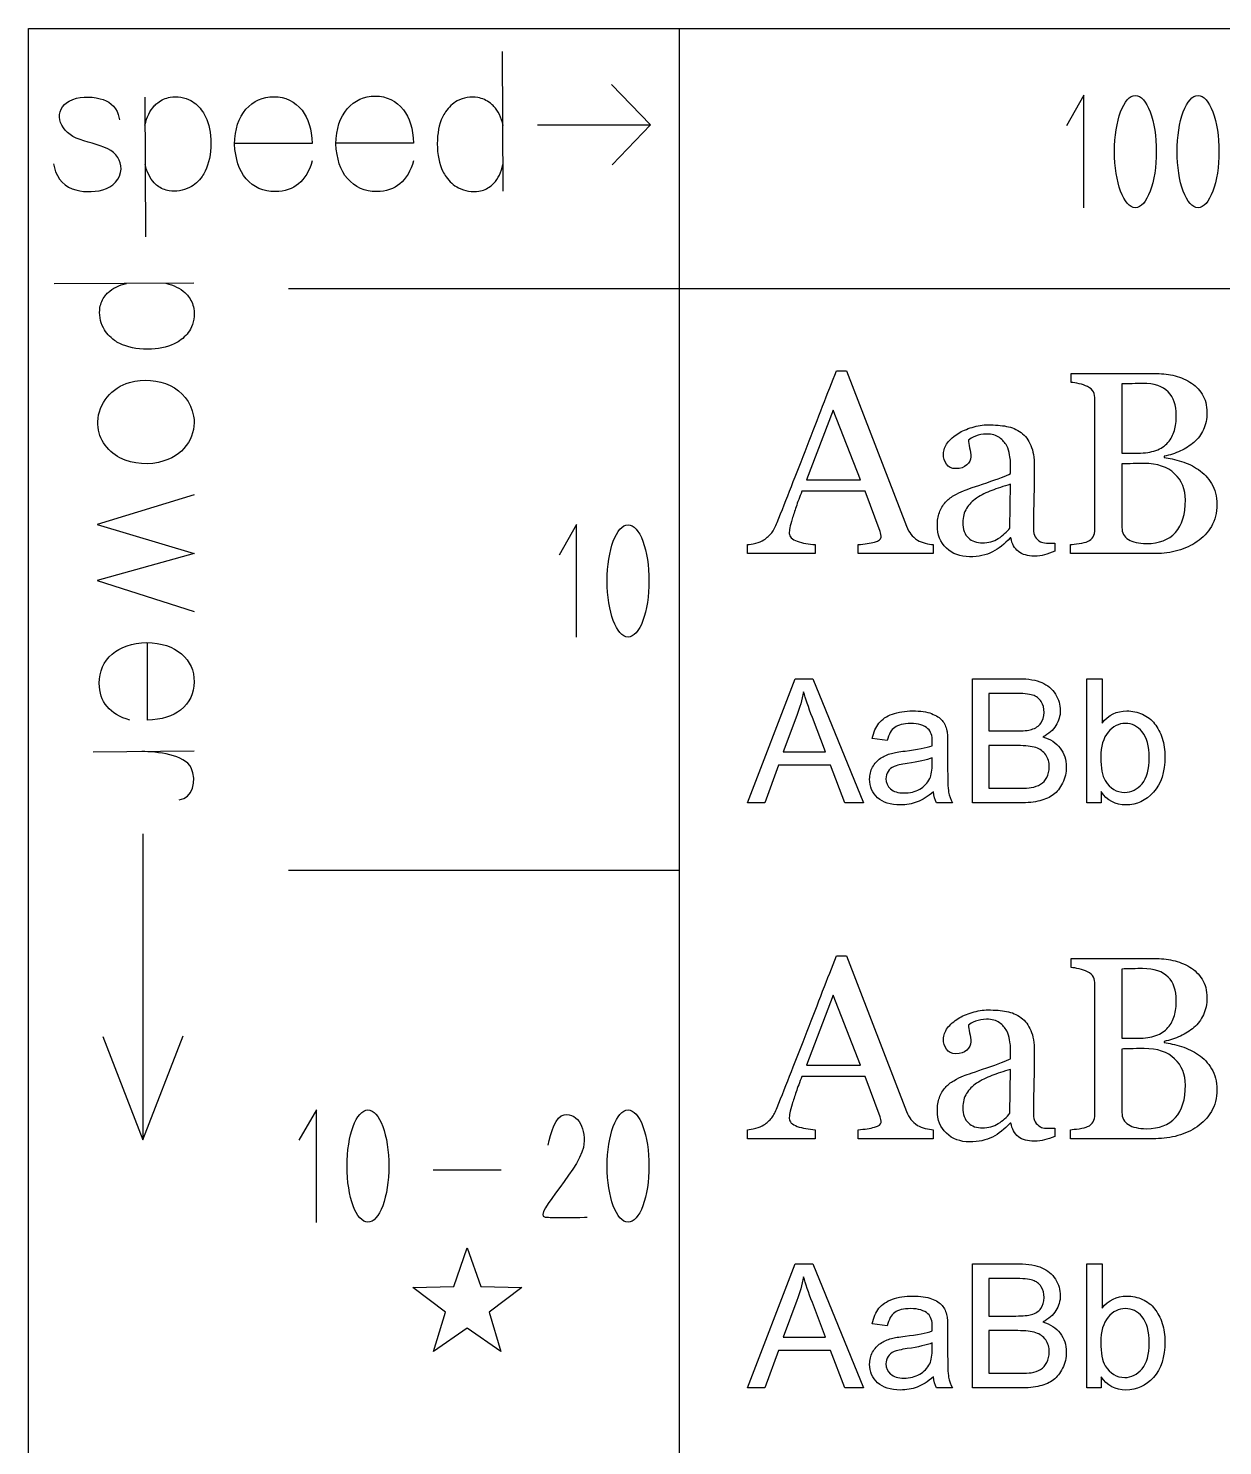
# Model space of a CAD drawing. Header units: inches. Extents: x 0 to 4, y 0 to 2.5.
# Drawn here: x 0 to 1.148, y 1.137 to 2.5 of the extents above; entities that cross this region are included whole.
import ezdxf

# ---------------------------------------------------------------- set-up
doc = ezdxf.new("R2010")
doc.units = ezdxf.units.IN
doc.layers.get('0').update_dxf_attribs({"linetype": 'CONTINUOUS'})

msp = doc.modelspace()

# ---------------------------------------------------------------- linework, layer by layer
at = {"color": 7}
for p, q in [((0, 2.5), (4, 2.5)), ((0, 0), (0, 2.5)), ((0.62535, 2.5), (0.62535, 0)), ((0.456377, 2.343424), (0.455618, 2.477653)), ((0.597946, 2.40723), (0.560488, 2.446102)), ((0.11188, 2.433836), (0.112639, 2.299607)), ((1.014339, 2.435689), (0.997442, 2.406423)), ((1.014339, 2.327405), (1.014339, 2.435689)), ((0.489163, 2.40723), (0.597946, 2.40723)), ((0.560951, 2.36882), (0.597946, 2.40723)), ((0.272655, 2.389278), (0.198235, 2.389368)), ((0.370028, 2.389583), (0.295617, 2.389674)), ((1.083865, 2.381546), (1.083865, 2.381546)), ((1.144051, 2.381546), (1.144051, 2.381546)), ((0.15892, 2.25506), (0.024691, 2.2543)), ((0.25, 2.25), (4, 2.25)), ((0.776421, 2.170722), (0.786187, 2.170722)), ((0.786187, 2.170722), (0.843926, 2.021308)), ((1.002129, 2.159614), (1.002129, 2.168281)), ((1.002129, 2.168281), (1.082085, 2.168281)), ((1.050836, 2.158149), (1.050836, 2.091621)), ((1.024835, 2.018622), (1.024835, 2.143134)), ((0.77337, 2.133002), (0.747613, 2.065864)), ((0.799615, 2.065864), (0.77337, 2.133002)), ((1.095025, 2.101874), (1.095025, 2.101874)), ((1.050836, 2.091621), (1.066338, 2.091621)), ((1.091363, 2.088569), (1.091363, 2.08747)), ((0.130284, 2.084112), (0.130284, 2.084112)), ((0.943658, 2.071967), (0.943658, 2.084052)), ((1.050835, 2.081245), (1.050835, 2.02021)), ((1.124444, 2.075751), (1.124444, 2.075751)), ((0.747613, 2.065864), (0.799615, 2.065864)), ((0.943169, 2.019599), (0.943902, 2.061713)), ((0.159327, 2.051533), (0.066039, 2.022897)), ((0.80401, 2.054999), (0.743341, 2.054999)), ((0.818414, 2.016181), (0.80401, 2.054999)), ((1.111871, 2.046577), (1.111871, 2.046577)), ((0.066039, 2.022897), (0.159327, 1.995183)), ((0.526854, 2.022893), (0.509957, 1.993626)), ((0.526854, 1.914608), (0.526854, 2.022893)), ((0.690972, 1.995062), (0.690972, 2.00373)), ((0.756158, 2.003729), (0.756158, 1.995062)), ((0.797295, 1.995063), (0.797295, 2.00373)), ((0.869439, 2.00373), (0.869439, 1.995063)), ((0.944146, 2.010077), (0.943414, 2.010077)), ((0.986506, 2.005072), (0.986504, 1.99726)), ((1.001275, 1.995063), (1.001275, 2.00373)), ((0.159327, 1.995183), (0.066039, 1.969094)), ((0.756158, 1.995062), (0.690972, 1.995062)), ((0.869439, 1.995063), (0.797295, 1.995063)), ((1.083306, 1.995063), (1.001275, 1.995063)), ((0.066039, 1.969094), (0.159327, 1.939404)), ((0.596379, 1.96875), (0.596379, 1.96875)), ((0.114341, 1.835058), (0.114432, 1.909478)), ((0.690972, 1.755425), (0.736789, 1.874729)), ((0.736789, 1.874729), (0.753798, 1.874729)), ((0.753798, 1.874729), (0.802626, 1.755425)), ((0.907281, 1.755425), (0.907281, 1.874729)), ((0.907281, 1.874729), (0.95204, 1.874729)), ((1.017144, 1.755425), (1.017144, 1.874729)), ((1.017144, 1.874729), (1.031792, 1.874729)), ((1.031792, 1.874729), (1.031792, 1.832167)), ((0.946913, 1.86065), (0.923068, 1.86065)), ((0.923068, 1.86065), (0.923068, 1.824599)), ((0.738498, 1.83941), (0.725396, 1.804416)), ((0.765842, 1.804416), (0.753391, 1.837457)), ((0.825251, 1.815239), (0.810927, 1.817193)), ((0.923068, 1.824599), (0.948866, 1.824599)), ((0.159327, 1.805138), (0.062268, 1.804316)), ((0.725396, 1.804416), (0.765842, 1.804416)), ((0.868543, 1.79343), (0.868544, 1.798801)), ((0.883355, 1.811171), (0.883355, 1.791639)), ((0.950656, 1.81052), (0.923068, 1.81052)), ((0.923068, 1.81052), (0.923068, 1.769504)), ((1.030573, 1.799289), (1.030573, 1.799289)), ((0.720839, 1.791558), (0.707737, 1.755425)), ((0.770725, 1.791558), (0.720839, 1.791558)), ((0.784641, 1.755425), (0.770725, 1.791558)), ((0.869765, 1.766086), (0.869764, 1.766086)), ((0.923068, 1.769504), (0.952772, 1.769504)), ((1.030734, 1.766249), (1.030734, 1.755425)), ((0.707737, 1.755425), (0.690972, 1.755425)), ((0.802626, 1.755425), (0.784641, 1.755425)), ((0.887993, 1.755425), (0.872694, 1.755425)), ((0.952772, 1.755425), (0.907281, 1.755425)), ((1.030734, 1.755425), (1.017144, 1.755425)), ((0.109912, 1.725774), (0.109912, 1.431454)), ((0.25, 1.690622), (0.62535, 1.690622)), ((0.776421, 1.608222), (0.786187, 1.608222)), ((0.786187, 1.608222), (0.843926, 1.458808)), ((1.002129, 1.597114), (1.002129, 1.605781)), ((1.002129, 1.605781), (1.082085, 1.605781)), ((1.050836, 1.595649), (1.050836, 1.529121)), ((1.024835, 1.456123), (1.024835, 1.580634)), ((0.77337, 1.570502), (0.747613, 1.503364)), ((0.799615, 1.503364), (0.77337, 1.570502)), ((0.071503, 1.530949), (0.109912, 1.431454)), ((0.109912, 1.431454), (0.148785, 1.531412)), ((1.050836, 1.529121), (1.066338, 1.529121)), ((1.091363, 1.526069), (1.091363, 1.52497)), ((1.095025, 1.539374), (1.095025, 1.539374)), ((0.943658, 1.509467), (0.943658, 1.521552)), ((1.050835, 1.518745), (1.050835, 1.457709)), ((1.124444, 1.513251), (1.124444, 1.513251)), ((0.747613, 1.503364), (0.799615, 1.503364)), ((0.943169, 1.457099), (0.943902, 1.499213)), ((0.80401, 1.492499), (0.743341, 1.492499)), ((0.818414, 1.453681), (0.80401, 1.492499)), ((1.111871, 1.484077), (1.111871, 1.484077)), ((0.276854, 1.460393), (0.259957, 1.431126)), ((0.276854, 1.352108), (0.276854, 1.460393)), ((0.944146, 1.447577), (0.943414, 1.447577)), ((0.690972, 1.432563), (0.690972, 1.44123)), ((0.756158, 1.432563), (0.690972, 1.432563)), ((0.756158, 1.44123), (0.756158, 1.432563)), ((0.797295, 1.432563), (0.797295, 1.44123)), ((0.869439, 1.432563), (0.797295, 1.432563)), ((0.869439, 1.44123), (0.869439, 1.432563)), ((0.986506, 1.442572), (0.986504, 1.43476)), ((1.001275, 1.432563), (1.001275, 1.44123)), ((1.083306, 1.432563), (1.001275, 1.432563)), ((0.346379, 1.40625), (0.346379, 1.40625)), ((0.596379, 1.40625), (0.596379, 1.40625)), ((0.388961, 1.402785), (0.454433, 1.402785)), ((0.408742, 1.290354), (0.421697, 1.327624)), ((0.421697, 1.327624), (0.434652, 1.290354)), ((0.690972, 1.192925), (0.736789, 1.312229)), ((0.736789, 1.312229), (0.753798, 1.312229)), ((0.753798, 1.312229), (0.802626, 1.192925)), ((0.907281, 1.192925), (0.907281, 1.312229)), ((0.907281, 1.312229), (0.95204, 1.312229)), ((1.017144, 1.192925), (1.017144, 1.312229)), ((1.017144, 1.312229), (1.031792, 1.312229)), ((1.031792, 1.312229), (1.031792, 1.269667)), ((0.946913, 1.29815), (0.923068, 1.29815)), ((0.923068, 1.29815), (0.923068, 1.262099)), ((0.369293, 1.28955), (0.408742, 1.290354)), ((0.400735, 1.265713), (0.369293, 1.28955)), ((0.434652, 1.290354), (0.474101, 1.28955)), ((0.474101, 1.28955), (0.442658, 1.265713)), ((0.738498, 1.27691), (0.725396, 1.241916)), ((0.765842, 1.241916), (0.753391, 1.274957)), ((0.38931, 1.227946), (0.400735, 1.265713)), ((0.442658, 1.265713), (0.454084, 1.227946)), ((0.825251, 1.252739), (0.810927, 1.254693)), ((0.923068, 1.262099), (0.948866, 1.262099)), ((0.421697, 1.250483), (0.38931, 1.227946)), ((0.454084, 1.227946), (0.421697, 1.250483)), ((0.725396, 1.241916), (0.765842, 1.241916)), ((0.883355, 1.248671), (0.883355, 1.229139)), ((0.950656, 1.24802), (0.923068, 1.24802)), ((0.923068, 1.24802), (0.923068, 1.207004)), ((0.720839, 1.229058), (0.707737, 1.192925)), ((0.770725, 1.229058), (0.720839, 1.229058)), ((0.784641, 1.192925), (0.770725, 1.229058)), ((0.868543, 1.23093), (0.868544, 1.236301)), ((1.030573, 1.236789), (1.030573, 1.236789)), ((0.869765, 1.203586), (0.869764, 1.203586)), ((0.923068, 1.207004), (0.952772, 1.207004)), ((1.030734, 1.203749), (1.030734, 1.192925)), ((0.707737, 1.192925), (0.690972, 1.192925)), ((0.802626, 1.192925), (0.784641, 1.192925)), ((0.887993, 1.192925), (0.872694, 1.192925)), ((0.952772, 1.192925), (0.907281, 1.192925)), ((1.030734, 1.192925), (1.017144, 1.192925))]:
    msp.add_line(p, q, dxfattribs=at)
for points in [[(0.030157, 2.412016), (0.028535, 2.418568), (0.03212, 2.426464), (0.039309, 2.43006)], [(0.039309, 2.43006), (0.047977, 2.434998), (0.059224, 2.434726), (0.068897, 2.432352)], [(0.068897, 2.432352), (0.076795, 2.43083), (0.084032, 2.425201), (0.08623, 2.417152)], [(0.112054, 2.407028), (0.113889, 2.414781), (0.116854, 2.420894), (0.120946, 2.425365)], [(0.120946, 2.425365), (0.12197, 2.426491), (0.123079, 2.427514), (0.124275, 2.428434)], [(0.124275, 2.428434), (0.127882, 2.431215), (0.131912, 2.433016), (0.136367, 2.433836)], [(0.136367, 2.433836), (0.139844, 2.434383), (0.143259, 2.434379), (0.146614, 2.433825)], [(0.146614, 2.433825), (0.149981, 2.433271), (0.153138, 2.432185), (0.156085, 2.430566)], [(0.156085, 2.430566), (0.160506, 2.428137), (0.164284, 2.424617), (0.167421, 2.420005)], [(0.209114, 2.422152), (0.216158, 2.430226), (0.225114, 2.434263), (0.23598, 2.434263)], [(0.23598, 2.434263), (0.247037, 2.434263), (0.256055, 2.429911), (0.263036, 2.421208)], [(0.306495, 2.422672), (0.313538, 2.430799), (0.322492, 2.434862), (0.333358, 2.434862)], [(0.333358, 2.434862), (0.344412, 2.434862), (0.35343, 2.430482), (0.36041, 2.421722)], [(0.412172, 2.430204), (0.407751, 2.427775), (0.403973, 2.424255), (0.400836, 2.419643)], [(0.421643, 2.433464), (0.418276, 2.43291), (0.415119, 2.431824), (0.412172, 2.430204)], [(0.43189, 2.433474), (0.428413, 2.434021), (0.424998, 2.434017), (0.421643, 2.433464)], [(0.443982, 2.428073), (0.440375, 2.430853), (0.436345, 2.432654), (0.43189, 2.433474)], [(0.447311, 2.425003), (0.446287, 2.426129), (0.445178, 2.427152), (0.443982, 2.428073)], [(1.043701, 2.381546), (1.043701, 2.411341), (1.052692, 2.435494), (1.063783, 2.435494)], [(1.063783, 2.435494), (1.069109, 2.435494), (1.074217, 2.429811), (1.077983, 2.419693)], [(1.109769, 2.419693), (1.113535, 2.429811), (1.118643, 2.435494), (1.123969, 2.435494)], [(1.123969, 2.435494), (1.129295, 2.435494), (1.134403, 2.429811), (1.138169, 2.419693)], [(0.045876, 2.394575), (0.037566, 2.39819), (0.03172, 2.404988), (0.030157, 2.412016)], [(0.08623, 2.417152), (0.086771, 2.415445), (0.087163, 2.413693), (0.087443, 2.411926)], [(0.167421, 2.420005), (0.168473, 2.418468), (0.169421, 2.416809), (0.170266, 2.415027)], [(0.170266, 2.415027), (0.173645, 2.407935), (0.175334, 2.399413), (0.175334, 2.389463)], [(0.198168, 2.388701), (0.198452, 2.402927), (0.202101, 2.414077), (0.209114, 2.422152)], [(0.263036, 2.421208), (0.26907, 2.413798), (0.272276, 2.403154), (0.272655, 2.389278)], [(0.29555, 2.389003), (0.295834, 2.403322), (0.299483, 2.414545), (0.306495, 2.422672)], [(0.36041, 2.421722), (0.366443, 2.414263), (0.369649, 2.40355), (0.370028, 2.389583)], [(0.397991, 2.414666), (0.394612, 2.407573), (0.392923, 2.399051), (0.392923, 2.389101)], [(0.400836, 2.419643), (0.399784, 2.418106), (0.398836, 2.416447), (0.397991, 2.414666)], [(0.456203, 2.406666), (0.454368, 2.41442), (0.451403, 2.420532), (0.447311, 2.425003)], [(1.077983, 2.419693), (1.081749, 2.409576), (1.083865, 2.395854), (1.083865, 2.381546)], [(1.103887, 2.381546), (1.103887, 2.395854), (1.106002, 2.409576), (1.109769, 2.419693)], [(1.138169, 2.419693), (1.141935, 2.409576), (1.144051, 2.395854), (1.144051, 2.381546)], [(0.076411, 2.384323), (0.06658, 2.388467), (0.055825, 2.390607), (0.045876, 2.394575)], [(0.175334, 2.389463), (0.175334, 2.378912), (0.173529, 2.369991), (0.16992, 2.3627)], [(0.209269, 2.35546), (0.202497, 2.363351), (0.198793, 2.374527), (0.198168, 2.388701)], [(0.30665, 2.355545), (0.299879, 2.363487), (0.296175, 2.374737), (0.29555, 2.389003)], [(0.392923, 2.389101), (0.392923, 2.37855), (0.394728, 2.369629), (0.398337, 2.362339)], [(0.089035, 2.364682), (0.089306, 2.372746), (0.084409, 2.380126), (0.076411, 2.384323)], [(0.272716, 2.3725), (0.270031, 2.362818), (0.265703, 2.355495), (0.259733, 2.350531)], [(0.370089, 2.372696), (0.367404, 2.362951), (0.363077, 2.35558), (0.357107, 2.350584)], [(1.063783, 2.327598), (1.052692, 2.327598), (1.043701, 2.351752), (1.043701, 2.381546)], [(1.083865, 2.381546), (1.083865, 2.367238), (1.081749, 2.353517), (1.077983, 2.343399)], [(1.109769, 2.343399), (1.106002, 2.353517), (1.103887, 2.367238), (1.103887, 2.381546)], [(1.144051, 2.381546), (1.144051, 2.367238), (1.141935, 2.353517), (1.138169, 2.343399)], [(0.024306, 2.369676), (0.025658, 2.35936), (0.031946, 2.349172), (0.042119, 2.34569)], [(0.071527, 2.344695), (0.080917, 2.347144), (0.089149, 2.355438), (0.089035, 2.364682)], [(0.12089, 2.351508), (0.116962, 2.355734), (0.113715, 2.362317), (0.112259, 2.369343)], [(0.166914, 2.357645), (0.163603, 2.352997), (0.159611, 2.349459), (0.15494, 2.347031)], [(0.16992, 2.3627), (0.169026, 2.360886), (0.168024, 2.359201), (0.166914, 2.357645)], [(0.398337, 2.362339), (0.399231, 2.360524), (0.400233, 2.358839), (0.401343, 2.357283)], [(0.401343, 2.357283), (0.404654, 2.352636), (0.408646, 2.349098), (0.413317, 2.346669)], [(0.447367, 2.351146), (0.451296, 2.355372), (0.454542, 2.361956), (0.455998, 2.368981)], [(0.042119, 2.34569), (0.051499, 2.342449), (0.061965, 2.342207), (0.071527, 2.344695)], [(0.12407, 2.348655), (0.12294, 2.3495), (0.121879, 2.350452), (0.12089, 2.351508)], [(0.135325, 2.343732), (0.131214, 2.344476), (0.127462, 2.346117), (0.12407, 2.348655)], [(0.145237, 2.343807), (0.141892, 2.343261), (0.138588, 2.343236), (0.135325, 2.343732)], [(0.15494, 2.347031), (0.151842, 2.345428), (0.148607, 2.344353), (0.145237, 2.343807)], [(0.237321, 2.343086), (0.225759, 2.343086), (0.216376, 2.347177), (0.209269, 2.35546)], [(0.259733, 2.350531), (0.253763, 2.345568), (0.246292, 2.343086), (0.237321, 2.343086)], [(0.334698, 2.343091), (0.323138, 2.343091), (0.313756, 2.347208), (0.30665, 2.355545)], [(0.357107, 2.350584), (0.351138, 2.345589), (0.343668, 2.343091), (0.334698, 2.343091)], [(0.413317, 2.346669), (0.416415, 2.345066), (0.41965, 2.343991), (0.42302, 2.343445)], [(0.432932, 2.343371), (0.437043, 2.344115), (0.440795, 2.345756), (0.444187, 2.348293)], [(0.444187, 2.348293), (0.445317, 2.349139), (0.446378, 2.35009), (0.447367, 2.351146)], [(0.42302, 2.343445), (0.426365, 2.342899), (0.429669, 2.342875), (0.432932, 2.343371)], [(1.077983, 2.343399), (1.074217, 2.333282), (1.069109, 2.327598), (1.063783, 2.327598)], [(1.123969, 2.327598), (1.118643, 2.327598), (1.113535, 2.333282), (1.109769, 2.343399)], [(1.138169, 2.343399), (1.134403, 2.333282), (1.129295, 2.327598), (1.123969, 2.327598)], [(0.076592, 2.24605), (0.080817, 2.249978), (0.087401, 2.253224), (0.094427, 2.25468)], [(0.132112, 2.254885), (0.139865, 2.25305), (0.145978, 2.250086), (0.150449, 2.245993)], [(0.068816, 2.231615), (0.06956, 2.235726), (0.071201, 2.239477), (0.073738, 2.242869)], [(0.073738, 2.242869), (0.074584, 2.244), (0.075535, 2.24506), (0.076592, 2.24605)], [(0.150449, 2.245993), (0.151575, 2.24497), (0.152598, 2.24386), (0.153518, 2.242664)], [(0.153518, 2.242664), (0.156299, 2.239058), (0.158099, 2.235027), (0.15892, 2.230572)], [(0.068891, 2.221703), (0.068345, 2.225048), (0.06832, 2.228352), (0.068816, 2.231615)], [(0.072115, 2.211999), (0.070512, 2.215098), (0.069437, 2.218332), (0.068891, 2.221703)], [(0.15892, 2.230572), (0.159467, 2.227096), (0.159463, 2.223681), (0.158909, 2.220326)], [(0.082729, 2.200026), (0.078081, 2.203337), (0.074543, 2.207328), (0.072115, 2.211999)], [(0.15565, 2.210854), (0.153221, 2.206434), (0.149701, 2.202655), (0.145089, 2.199518)], [(0.158909, 2.220326), (0.158355, 2.216959), (0.157269, 2.213801), (0.15565, 2.210854)], [(0.087784, 2.197019), (0.08597, 2.197914), (0.084285, 2.198915), (0.082729, 2.200026)], [(0.114547, 2.191605), (0.103995, 2.191605), (0.095075, 2.19341), (0.087784, 2.197019)], [(0.140111, 2.196673), (0.133018, 2.193295), (0.124497, 2.191605), (0.114547, 2.191605)], [(0.145089, 2.199518), (0.143552, 2.198466), (0.141893, 2.197518), (0.140111, 2.196673)], [(0.097079, 2.15961), (0.124179, 2.167023), (0.153753, 2.154805), (0.158781, 2.127308)], [(0.748345, 2.098334), (0.758843, 2.125434), (0.768202, 2.149563), (0.776421, 2.170722)], [(1.082085, 2.168281), (1.08827, 2.168281), (1.09417, 2.16767), (1.099786, 2.16645)], [(1.099786, 2.16645), (1.105482, 2.165229), (1.110894, 2.163072), (1.116021, 2.15998)], [(0.066839, 2.121836), (0.066853, 2.139419), (0.080591, 2.15484), (0.097079, 2.15961)], [(1.009698, 2.158393), (1.006687, 2.159044), (1.004164, 2.159451), (1.002129, 2.159614)], [(1.017876, 2.155585), (1.015435, 2.156806), (1.012709, 2.157742), (1.009698, 2.158393)], [(1.02337, 2.150458), (1.022474, 2.152574), (1.020643, 2.154283), (1.017876, 2.155585)], [(1.060723, 2.158393), (1.056817, 2.158312), (1.053521, 2.15823), (1.050836, 2.158149)], [(1.070611, 2.158637), (1.068007, 2.158637), (1.064711, 2.158556), (1.060723, 2.158393)], [(1.095269, 2.150458), (1.090061, 2.155911), (1.081841, 2.158637), (1.070611, 2.158637)], [(1.116021, 2.15998), (1.120822, 2.157132), (1.124769, 2.153266), (1.127862, 2.148383)], [(1.024835, 2.143134), (1.024835, 2.145901), (1.024346, 2.148343), (1.02337, 2.150458)], [(1.103082, 2.12812), (1.103082, 2.137641), (1.100477, 2.145087), (1.095269, 2.150458)], [(1.127862, 2.148383), (1.130954, 2.1435), (1.1325, 2.13756), (1.1325, 2.130561)], [(0.158781, 2.127308), (0.161884, 2.110339), (0.151691, 2.090696), (0.130284, 2.084112)], [(1.101251, 2.113349), (1.102471, 2.117499), (1.103082, 2.122423), (1.103082, 2.12812)], [(1.1325, 2.130561), (1.1325, 2.124457), (1.131402, 2.119005), (1.129205, 2.114204)], [(0.088004, 2.087212), (0.075428, 2.093765), (0.065888, 2.10729), (0.066839, 2.121836)], [(0.89361, 2.110663), (0.897272, 2.112942), (0.901707, 2.114854), (0.906916, 2.1164)], [(0.906916, 2.1164), (0.912124, 2.118028), (0.91721, 2.118842), (0.922174, 2.118842)], [(0.922174, 2.118842), (0.92901, 2.118842), (0.934951, 2.118354), (0.939997, 2.117377)], [(0.939997, 2.117377), (0.945124, 2.116482), (0.949762, 2.114488), (0.953913, 2.111396)], [(1.095025, 2.101874), (1.098036, 2.105374), (1.100111, 2.109199), (1.101251, 2.113349)], [(1.129205, 2.114204), (1.127007, 2.109484), (1.123915, 2.105414), (1.119927, 2.101997)], [(0.719537, 2.025092), (0.728244, 2.046821), (0.737847, 2.071235), (0.748345, 2.098334)], [(0.879328, 2.090766), (0.879328, 2.094509), (0.88063, 2.09809), (0.883234, 2.101508)], [(0.883234, 2.101508), (0.885919, 2.104926), (0.889378, 2.107978), (0.89361, 2.110663)], [(0.910089, 2.107978), (0.906915, 2.106757), (0.904677, 2.105455), (0.903375, 2.104071)], [(0.903375, 2.104071), (0.903375, 2.102444), (0.903741, 2.100043), (0.904474, 2.096869)], [(0.920587, 2.109931), (0.916843, 2.109931), (0.913344, 2.10928), (0.910089, 2.107978)], [(0.93316, 2.106513), (0.93023, 2.108791), (0.926039, 2.109931), (0.920587, 2.109931)], [(0.940118, 2.0987), (0.938491, 2.101711), (0.936171, 2.104316), (0.93316, 2.106513)], [(0.942926, 2.090155), (0.942519, 2.093166), (0.941583, 2.096015), (0.940118, 2.0987)], [(0.953913, 2.111396), (0.958063, 2.108384), (0.961196, 2.104275), (0.963312, 2.099066)], [(0.963312, 2.099066), (0.965509, 2.093939), (0.966608, 2.087307), (0.966608, 2.079169)], [(1.083428, 2.094184), (1.08823, 2.095893), (1.092095, 2.098456), (1.095025, 2.101874)], [(1.119927, 2.101997), (1.116184, 2.098741), (1.111871, 2.095974), (1.106988, 2.093696)], [(0.130284, 2.084112), (0.116517, 2.079714), (0.100917, 2.080613), (0.088004, 2.087212)], [(0.882135, 2.081), (0.880263, 2.08393), (0.879328, 2.087185), (0.879328, 2.090766)], [(0.905695, 2.08808), (0.905695, 2.085232), (0.904393, 2.082628), (0.901788, 2.080268)], [(0.904474, 2.096869), (0.905288, 2.093695), (0.905695, 2.090766), (0.905695, 2.08808)], [(0.943658, 2.084052), (0.943658, 2.08511), (0.943414, 2.087144), (0.942926, 2.090155)], [(1.066338, 2.091621), (1.073012, 2.091621), (1.078708, 2.092475), (1.083428, 2.094184)], [(1.106988, 2.093696), (1.102187, 2.091498), (1.096978, 2.089789), (1.091363, 2.088569)], [(1.091363, 2.08747), (1.096327, 2.0869), (1.101861, 2.085639), (1.107965, 2.083686)], [(0.891168, 2.076728), (0.887099, 2.076728), (0.884088, 2.078152), (0.882135, 2.081)], [(0.901788, 2.080268), (0.899266, 2.077908), (0.895726, 2.076728), (0.891168, 2.076728)], [(0.920953, 2.063178), (0.932183, 2.066921), (0.939752, 2.069851), (0.943658, 2.071967)], [(0.966608, 2.079169), (0.966608, 2.067532), (0.966486, 2.057196), (0.966242, 2.048163)], [(1.058892, 2.081489), (1.055311, 2.081407), (1.052626, 2.081326), (1.050835, 2.081245)], [(1.072076, 2.081733), (1.066867, 2.081733), (1.062473, 2.081652), (1.058892, 2.081489)], [(1.101495, 2.071845), (1.094659, 2.078437), (1.084852, 2.081733), (1.072076, 2.081733)], [(1.111871, 2.046577), (1.111871, 2.056831), (1.108412, 2.065253), (1.101495, 2.071845)], [(1.107965, 2.083686), (1.114149, 2.081814), (1.119643, 2.079169), (1.124444, 2.075751)], [(1.124444, 2.075751), (1.129489, 2.072333), (1.133681, 2.067858), (1.137017, 2.062324)], [(0.898736, 2.055487), (0.902398, 2.056871), (0.909804, 2.059434), (0.920953, 2.063178)], [(0.943902, 2.061713), (0.936985, 2.059679), (0.930922, 2.057685), (0.925713, 2.055732)], [(1.137017, 2.062324), (1.140354, 2.05679), (1.142022, 2.050076), (1.142022, 2.042182)], [(0.743341, 2.054999), (0.741062, 2.049303), (0.73919, 2.044338), (0.737725, 2.040107)], [(0.875421, 2.034491), (0.876723, 2.038153), (0.878676, 2.041449), (0.88128, 2.044379)], [(0.88128, 2.044379), (0.883315, 2.04682), (0.886, 2.048977), (0.889337, 2.050849)], [(0.889337, 2.050849), (0.892673, 2.052802), (0.895806, 2.054348), (0.898736, 2.055487)], [(0.911187, 2.048408), (0.907118, 2.045641), (0.903904, 2.042345), (0.901544, 2.03852)], [(0.925713, 2.055732), (0.920505, 2.053779), (0.915663, 2.051337), (0.911187, 2.048408)], [(0.966242, 2.048163), (0.965998, 2.039211), (0.965876, 2.029405), (0.965876, 2.018744)], [(1.102227, 2.015327), (1.108656, 2.022407), (1.111871, 2.032823), (1.111871, 2.046577)], [(0.737725, 2.040107), (0.736342, 2.035875), (0.73508, 2.031969), (0.733941, 2.028388)], [(0.873467, 2.02204), (0.873467, 2.026679), (0.874118, 2.030829), (0.875421, 2.034491)], [(0.901544, 2.03852), (0.899183, 2.034776), (0.898003, 2.030301), (0.898003, 2.025092)], [(1.142022, 2.042182), (1.142022, 2.034125), (1.140272, 2.027127), (1.136773, 2.021186)], [(0.556215, 1.96875), (0.556215, 1.998544), (0.565206, 2.022698), (0.576297, 2.022698)], [(0.576297, 2.022698), (0.581623, 2.022698), (0.586731, 2.017014), (0.590498, 2.006897)], [(0.714288, 2.015082), (0.716078, 2.017524), (0.717828, 2.02086), (0.719537, 2.025092)], [(0.731744, 2.019843), (0.731337, 2.017646), (0.731134, 2.015855), (0.731134, 2.014472)], [(0.733941, 2.028388), (0.732883, 2.024888), (0.732151, 2.02204), (0.731744, 2.019843)], [(0.843926, 2.021308), (0.845147, 2.018134), (0.84653, 2.015571), (0.848077, 2.013618)], [(0.882134, 2.000312), (0.876356, 2.005846), (0.873467, 2.013088), (0.873467, 2.02204)], [(0.898003, 2.025092), (0.898003, 2.018338), (0.899753, 2.013373), (0.903252, 2.0102)], [(0.932061, 2.009589), (0.936455, 2.012438), (0.940158, 2.015774), (0.943169, 2.019599)], [(0.965876, 2.018744), (0.965876, 2.01557), (0.966405, 2.013048), (0.967463, 2.011176)], [(1.023248, 2.011176), (1.024306, 2.013129), (1.024835, 2.015611), (1.024835, 2.018622)], [(1.050835, 2.02021), (1.050835, 2.015083), (1.052911, 2.011217), (1.057061, 2.008613)], [(1.136773, 2.021186), (1.133274, 2.015245), (1.128716, 2.010362), (1.123101, 2.006538)], [(0.590498, 2.006897), (0.594264, 1.996779), (0.596379, 1.983057), (0.596379, 1.96875)], [(0.690972, 2.00373), (0.693088, 2.003893), (0.695733, 2.00434), (0.698907, 2.005073)], [(0.698907, 2.005073), (0.702081, 2.005887), (0.704685, 2.006945), (0.706719, 2.008246)], [(0.706719, 2.008246), (0.709974, 2.010444), (0.712497, 2.012722), (0.714288, 2.015082)], [(0.731134, 2.014472), (0.731134, 2.011217), (0.733697, 2.008694), (0.738824, 2.006903)], [(0.738824, 2.006903), (0.743951, 2.005113), (0.749729, 2.004055), (0.756158, 2.003729)], [(0.797295, 2.00373), (0.803643, 2.004137), (0.808892, 2.004951), (0.813043, 2.006171)], [(0.813043, 2.006171), (0.817274, 2.007392), (0.81939, 2.008898), (0.81939, 2.010688)], [(0.819146, 2.013373), (0.818983, 2.014431), (0.818739, 2.015367), (0.818414, 2.016181)], [(0.81939, 2.010688), (0.81939, 2.01142), (0.819309, 2.012316), (0.819146, 2.013373)], [(0.848077, 2.013618), (0.849623, 2.011665), (0.851779, 2.009752), (0.854546, 2.00788)], [(0.854546, 2.00788), (0.856418, 2.006741), (0.858859, 2.005764), (0.861871, 2.004951)], [(0.861871, 2.004951), (0.864882, 2.004218), (0.867405, 2.003811), (0.869439, 2.00373)], [(0.903252, 2.0102), (0.906833, 2.007026), (0.91135, 2.005439), (0.916802, 2.005439)], [(0.916802, 2.005439), (0.92258, 2.005439), (0.927666, 2.006822), (0.932061, 2.009589)], [(0.943414, 2.010077), (0.938124, 2.004218), (0.932427, 1.999742), (0.926324, 1.99665)], [(0.951348, 1.997016), (0.947605, 2.000027), (0.945204, 2.004381), (0.944146, 2.010077)], [(0.967463, 2.011176), (0.968602, 2.009304), (0.970311, 2.007717), (0.97259, 2.006415)], [(0.97259, 2.006415), (0.97381, 2.005682), (0.975723, 2.005276), (0.978327, 2.005194)], [(0.978327, 2.005194), (0.981013, 2.005113), (0.983739, 2.005072), (0.986506, 2.005072)], [(1.001275, 2.00373), (1.003228, 2.003893), (1.006076, 2.004218), (1.00982, 2.004706)], [(1.00982, 2.004706), (1.013563, 2.005276), (1.016249, 2.005927), (1.017876, 2.006659)], [(1.017876, 2.006659), (1.020399, 2.007799), (1.02219, 2.009304), (1.023248, 2.011176)], [(1.057061, 2.008613), (1.061211, 2.006009), (1.066989, 2.004707), (1.074395, 2.004707)], [(1.074395, 2.004707), (1.086521, 2.004707), (1.095798, 2.008247), (1.102227, 2.015327)], [(1.123101, 2.006538), (1.117649, 2.002794), (1.111464, 1.999946), (1.104546, 1.997993)], [(0.904473, 1.992011), (0.89544, 1.992011), (0.887994, 1.994778), (0.882134, 2.000312)], [(0.926324, 1.99665), (0.920302, 1.993557), (0.913018, 1.992011), (0.904473, 1.992011)], [(0.966607, 1.992621), (0.960259, 1.992621), (0.955173, 1.994086), (0.951348, 1.997016)], [(0.976373, 1.993964), (0.973524, 1.993069), (0.970269, 1.992621), (0.966607, 1.992621)], [(0.986504, 1.99726), (0.98268, 1.995877), (0.979302, 1.994778), (0.976373, 1.993964)], [(1.104546, 1.997993), (1.09771, 1.99604), (1.09063, 1.995063), (1.083306, 1.995063)], [(0.576297, 1.914802), (0.565206, 1.914802), (0.556215, 1.938955), (0.556215, 1.96875)], [(0.596379, 1.96875), (0.596379, 1.954442), (0.594264, 1.94072), (0.590498, 1.930603)], [(0.590498, 1.930603), (0.586731, 1.920485), (0.581623, 1.914802), (0.576297, 1.914802)], [(0.080523, 1.898444), (0.088414, 1.905216), (0.099591, 1.908919), (0.113764, 1.909545)], [(0.113764, 1.909545), (0.127991, 1.909261), (0.139141, 1.905612), (0.147215, 1.898599)], [(0.06815, 1.870392), (0.06815, 1.881954), (0.07224, 1.891337), (0.080523, 1.898444)], [(0.147215, 1.898599), (0.155289, 1.891555), (0.159327, 1.882599), (0.159327, 1.871733)], [(0.075595, 1.84798), (0.070631, 1.85395), (0.06815, 1.861421), (0.06815, 1.870392)], [(0.159327, 1.871733), (0.159327, 1.860676), (0.154975, 1.851658), (0.146271, 1.844677)], [(0.95204, 1.874729), (0.961154, 1.874729), (0.968451, 1.873508), (0.973931, 1.871066)], [(0.973931, 1.871066), (0.979465, 1.868679), (0.983778, 1.864963), (0.98687, 1.859917)], [(0.744927, 1.862196), (0.743408, 1.854546), (0.741265, 1.846951), (0.738498, 1.83941)], [(0.753391, 1.837457), (0.749593, 1.847493), (0.746772, 1.85574), (0.744927, 1.862196)], [(0.96506, 1.858941), (0.961534, 1.86008), (0.955485, 1.86065), (0.946913, 1.86065)], [(0.973198, 1.852756), (0.971299, 1.855794), (0.968587, 1.857856), (0.96506, 1.858941)], [(0.98687, 1.859917), (0.990017, 1.854926), (0.99159, 1.849691), (0.99159, 1.844211)], [(0.097563, 1.834997), (0.087881, 1.837682), (0.080558, 1.84201), (0.075595, 1.84798)], [(0.146271, 1.844677), (0.138861, 1.838643), (0.128218, 1.835437), (0.114341, 1.835058)], [(0.817356, 1.832004), (0.82034, 1.835802), (0.824653, 1.838704), (0.830295, 1.840712)], [(0.830295, 1.840712), (0.835937, 1.842773), (0.842475, 1.843804), (0.849908, 1.843804)], [(0.849908, 1.843804), (0.857286, 1.843804), (0.863281, 1.842936), (0.867893, 1.8412)], [(0.867893, 1.8412), (0.872504, 1.839464), (0.875895, 1.837267), (0.878065, 1.834608)], [(0.972954, 1.831923), (0.975016, 1.83469), (0.976047, 1.838162), (0.976047, 1.842339)], [(0.976047, 1.842339), (0.976047, 1.8463), (0.975097, 1.849772), (0.973198, 1.852756)], [(0.99159, 1.844211), (0.99159, 1.839111), (0.990207, 1.83431), (0.98744, 1.829807)], [(1.031792, 1.832167), (1.037977, 1.839925), (1.045871, 1.843804), (1.055474, 1.843804)], [(1.055474, 1.843804), (1.060791, 1.843804), (1.065809, 1.842719), (1.070529, 1.840549)], [(1.070529, 1.840549), (1.075303, 1.838433), (1.07921, 1.835422), (1.082248, 1.831516)], [(0.810927, 1.817193), (0.812229, 1.823324), (0.814372, 1.828261), (0.817356, 1.832004)], [(0.832494, 1.828016), (0.829239, 1.825629), (0.826824, 1.82137), (0.825251, 1.815239)], [(0.847793, 1.831678), (0.840903, 1.831678), (0.835803, 1.830458), (0.832494, 1.828016)], [(0.864476, 1.826714), (0.860733, 1.830024), (0.855172, 1.831678), (0.847793, 1.831678)], [(0.868626, 1.8141), (0.868626, 1.820068), (0.867243, 1.824273), (0.864476, 1.826714)], [(0.878065, 1.834608), (0.880235, 1.832004), (0.881754, 1.828695), (0.882622, 1.82468)], [(0.948866, 1.824599), (0.955864, 1.824599), (0.960883, 1.82506), (0.963921, 1.825982)], [(0.963921, 1.825982), (0.967936, 1.827175), (0.970947, 1.829156), (0.972954, 1.831923)], [(0.98744, 1.829807), (0.984673, 1.825304), (0.980496, 1.821669), (0.974907, 1.818902)], [(1.054173, 1.83176), (1.047771, 1.83176), (1.042237, 1.828966), (1.037571, 1.823378)], [(1.070368, 1.823703), (1.065919, 1.829074), (1.060521, 1.83176), (1.054173, 1.83176)], [(1.082248, 1.831516), (1.08534, 1.827664), (1.087755, 1.822998), (1.089491, 1.817519)], [(0.868544, 1.810275), (0.868599, 1.812283), (0.868626, 1.813558), (0.868626, 1.8141)], [(0.882622, 1.82468), (0.883111, 1.822184), (0.883355, 1.817681), (0.883355, 1.811171)], [(0.974907, 1.818902), (0.982123, 1.816786), (0.987657, 1.813178), (0.991509, 1.808078)], [(1.037571, 1.823378), (1.032906, 1.817844), (1.030573, 1.809814), (1.030573, 1.799289)], [(1.077122, 1.79872), (1.077122, 1.810004), (1.074871, 1.818332), (1.070368, 1.823703)], [(1.089491, 1.817519), (1.091227, 1.812039), (1.092095, 1.80618), (1.092095, 1.79994)], [(0.156361, 1.789211), (0.150517, 1.801593), (0.123413, 1.804785), (0.108912, 1.804727)], [(0.818821, 1.798231), (0.821967, 1.800347), (0.825494, 1.801947), (0.8294, 1.803033)], [(0.8294, 1.803033), (0.832275, 1.803792), (0.836616, 1.804525), (0.842421, 1.80523)], [(0.842421, 1.80523), (0.854248, 1.80664), (0.862956, 1.808322), (0.868544, 1.810275)], [(0.868544, 1.798801), (0.863227, 1.796631), (0.855251, 1.794786), (0.844618, 1.793267)], [(0.968071, 1.808485), (0.964057, 1.809842), (0.958252, 1.81052), (0.950656, 1.81052)], [(0.977593, 1.801568), (0.975314, 1.804877), (0.97214, 1.807183), (0.968071, 1.808485)], [(0.981011, 1.790012), (0.981011, 1.794461), (0.979872, 1.798313), (0.977593, 1.801568)], [(0.991509, 1.808078), (0.995415, 1.802978), (0.997368, 1.796956), (0.997368, 1.790012)], [(1.030573, 1.799289), (1.030573, 1.788927), (1.031983, 1.78144), (1.034805, 1.776828)], [(1.070124, 1.773817), (1.074789, 1.779405), (1.077122, 1.787706), (1.077122, 1.79872)], [(1.092095, 1.79994), (1.092095, 1.785129), (1.088433, 1.773682), (1.081109, 1.765598)], [(0.144916, 1.758401), (0.157972, 1.759342), (0.162205, 1.776828), (0.156361, 1.789211)], [(0.808404, 1.778212), (0.808404, 1.782443), (0.809353, 1.786295), (0.811252, 1.789768)], [(0.811252, 1.789768), (0.813205, 1.793294), (0.815728, 1.796115), (0.818821, 1.798231)], [(0.826063, 1.785536), (0.824707, 1.783475), (0.824028, 1.781169), (0.824028, 1.778619)], [(0.831841, 1.790338), (0.829346, 1.789253), (0.82742, 1.787652), (0.826063, 1.785536)], [(0.844618, 1.793267), (0.838596, 1.792399), (0.834337, 1.791423), (0.831841, 1.790338)], [(0.866183, 1.778782), (0.867757, 1.782091), (0.868543, 1.786974), (0.868543, 1.79343)], [(0.883355, 1.791639), (0.883355, 1.778022), (0.883653, 1.769396), (0.88425, 1.765761)], [(0.978651, 1.779921), (0.980224, 1.78285), (0.981011, 1.786214), (0.981011, 1.790012)], [(0.997368, 1.790012), (0.997368, 1.784424), (0.996175, 1.779215), (0.993788, 1.774387)], [(0.816054, 1.760389), (0.810954, 1.765055), (0.808404, 1.770996), (0.808404, 1.778212)], [(0.824028, 1.778619), (0.824028, 1.774713), (0.825493, 1.771457), (0.828423, 1.768853)], [(0.856499, 1.768609), (0.860894, 1.771105), (0.864122, 1.774496), (0.866183, 1.778782)], [(0.963514, 1.770074), (0.967149, 1.770725), (0.970187, 1.77181), (0.972629, 1.773329)], [(0.972629, 1.773329), (0.97507, 1.774848), (0.977078, 1.777045), (0.978651, 1.779921)], [(0.993788, 1.774387), (0.991455, 1.769613), (0.988552, 1.765923), (0.98508, 1.763319)], [(1.034805, 1.776828), (1.039416, 1.769287), (1.045655, 1.765517), (1.053522, 1.765517)], [(1.053522, 1.765517), (1.059924, 1.765517), (1.065458, 1.768283), (1.070124, 1.773817)], [(0.837945, 1.753472), (0.82845, 1.753472), (0.821153, 1.755778), (0.816054, 1.760389)], [(0.828423, 1.768853), (0.831407, 1.766249), (0.835747, 1.764947), (0.841444, 1.764947)], [(0.841444, 1.764947), (0.847086, 1.764947), (0.852105, 1.766168), (0.856499, 1.768609)], [(0.869764, 1.766086), (0.864339, 1.761475), (0.859104, 1.758219), (0.854058, 1.756321)], [(0.872694, 1.755425), (0.871175, 1.758464), (0.870198, 1.762017), (0.869765, 1.766086)], [(0.88425, 1.765761), (0.884901, 1.76218), (0.886149, 1.758735), (0.887993, 1.755425)], [(0.952772, 1.769504), (0.957872, 1.769504), (0.961453, 1.769694), (0.963514, 1.770074)], [(0.98508, 1.763319), (0.981608, 1.760715), (0.97724, 1.758735), (0.971978, 1.757378)], [(1.054741, 1.753472), (1.044542, 1.753472), (1.036539, 1.757731), (1.030734, 1.766249)], [(1.081109, 1.765598), (1.073784, 1.757514), (1.064995, 1.753472), (1.054741, 1.753472)], [(0.854058, 1.756321), (0.849067, 1.754422), (0.843696, 1.753472), (0.837945, 1.753472)], [(0.971978, 1.757378), (0.966769, 1.756076), (0.960367, 1.755425), (0.952772, 1.755425)], [(0.748345, 1.535835), (0.758843, 1.562934), (0.768202, 1.587064), (0.776421, 1.608222)], [(1.009698, 1.595893), (1.006687, 1.596544), (1.004164, 1.596951), (1.002129, 1.597114)], [(1.017876, 1.593086), (1.015435, 1.594306), (1.012709, 1.595242), (1.009698, 1.595893)], [(1.060723, 1.595893), (1.056817, 1.595812), (1.053521, 1.59573), (1.050836, 1.595649)], [(1.070611, 1.596137), (1.068007, 1.596137), (1.064711, 1.596056), (1.060723, 1.595893)], [(1.095269, 1.587958), (1.090061, 1.593411), (1.081841, 1.596137), (1.070611, 1.596137)], [(1.082085, 1.605781), (1.08827, 1.605781), (1.09417, 1.60517), (1.099786, 1.60395)], [(1.099786, 1.60395), (1.105482, 1.602729), (1.110894, 1.600572), (1.116021, 1.59748)], [(1.116021, 1.59748), (1.120822, 1.594632), (1.124769, 1.590766), (1.127862, 1.585883)], [(1.02337, 1.587959), (1.022474, 1.590075), (1.020643, 1.591784), (1.017876, 1.593086)], [(1.024835, 1.580634), (1.024835, 1.583401), (1.024346, 1.585843), (1.02337, 1.587959)], [(1.103082, 1.56562), (1.103082, 1.575141), (1.100477, 1.582587), (1.095269, 1.587958)], [(1.127862, 1.585883), (1.130954, 1.581), (1.1325, 1.57506), (1.1325, 1.568061)], [(1.1325, 1.568061), (1.1325, 1.561957), (1.131402, 1.556505), (1.129205, 1.551704)], [(0.89361, 1.548163), (0.897272, 1.550442), (0.901707, 1.552354), (0.906916, 1.5539)], [(0.906916, 1.5539), (0.912124, 1.555528), (0.91721, 1.556342), (0.922174, 1.556342)], [(0.922174, 1.556342), (0.92901, 1.556342), (0.934951, 1.555853), (0.939997, 1.554877)], [(0.939997, 1.554877), (0.945124, 1.553982), (0.949762, 1.551988), (0.953913, 1.548895)], [(1.101251, 1.550849), (1.102471, 1.554999), (1.103082, 1.559923), (1.103082, 1.56562)], [(0.883234, 1.539008), (0.885919, 1.542426), (0.889378, 1.545478), (0.89361, 1.548163)], [(0.910089, 1.545478), (0.906915, 1.544257), (0.904677, 1.542955), (0.903375, 1.541571)], [(0.903375, 1.541571), (0.903375, 1.539944), (0.903741, 1.537543), (0.904474, 1.534369)], [(0.920587, 1.547431), (0.916843, 1.547431), (0.913344, 1.54678), (0.910089, 1.545478)], [(0.93316, 1.544013), (0.93023, 1.546292), (0.926039, 1.547431), (0.920587, 1.547431)], [(0.940118, 1.5362), (0.938491, 1.539211), (0.936171, 1.541816), (0.93316, 1.544013)], [(0.953913, 1.548895), (0.958063, 1.545884), (0.961196, 1.541775), (0.963312, 1.536566)], [(1.095025, 1.539374), (1.098036, 1.542874), (1.100111, 1.546699), (1.101251, 1.550849)], [(1.129205, 1.551704), (1.127007, 1.546983), (1.123915, 1.542914), (1.119927, 1.539496)], [(0.719537, 1.462593), (0.728244, 1.484321), (0.737847, 1.508735), (0.748345, 1.535835)], [(0.879328, 1.528266), (0.879328, 1.532009), (0.88063, 1.53559), (0.883234, 1.539008)], [(0.882135, 1.5185), (0.880263, 1.52143), (0.879328, 1.524685), (0.879328, 1.528266)], [(0.904474, 1.534369), (0.905288, 1.531195), (0.905695, 1.528266), (0.905695, 1.52558)], [(0.942926, 1.527655), (0.942519, 1.530666), (0.941583, 1.533515), (0.940118, 1.5362)], [(0.943658, 1.521552), (0.943658, 1.52261), (0.943414, 1.524644), (0.942926, 1.527655)], [(0.963312, 1.536566), (0.965509, 1.531439), (0.966608, 1.524807), (0.966608, 1.516669)], [(1.066338, 1.529121), (1.073012, 1.529121), (1.078708, 1.529975), (1.083428, 1.531684)], [(1.083428, 1.531684), (1.08823, 1.533393), (1.092095, 1.535956), (1.095025, 1.539374)], [(1.106988, 1.531196), (1.102187, 1.528998), (1.096978, 1.527289), (1.091363, 1.526069)], [(1.119927, 1.539496), (1.116184, 1.536241), (1.111871, 1.533474), (1.106988, 1.531196)], [(0.891168, 1.514228), (0.887099, 1.514228), (0.884088, 1.515652), (0.882135, 1.5185)], [(0.901788, 1.517768), (0.899266, 1.515408), (0.895726, 1.514228), (0.891168, 1.514228)], [(0.905695, 1.52558), (0.905695, 1.522732), (0.904393, 1.520128), (0.901788, 1.517768)], [(0.966608, 1.516669), (0.966608, 1.505031), (0.966486, 1.494696), (0.966242, 1.485663)], [(1.058892, 1.518989), (1.055311, 1.518907), (1.052626, 1.518826), (1.050835, 1.518745)], [(1.072076, 1.519233), (1.066867, 1.519233), (1.062473, 1.519151), (1.058892, 1.518989)], [(1.101495, 1.509345), (1.094659, 1.515937), (1.084852, 1.519233), (1.072076, 1.519233)], [(1.091363, 1.52497), (1.096327, 1.5244), (1.101861, 1.523139), (1.107965, 1.521186)], [(1.107965, 1.521186), (1.114149, 1.519314), (1.119643, 1.516669), (1.124444, 1.513251)], [(1.124444, 1.513251), (1.129489, 1.509833), (1.133681, 1.505358), (1.137017, 1.499824)], [(0.898736, 1.492987), (0.902398, 1.494371), (0.909804, 1.496934), (0.920953, 1.500678)], [(0.920953, 1.500678), (0.932183, 1.504421), (0.939752, 1.507351), (0.943658, 1.509467)], [(0.943902, 1.499213), (0.936985, 1.497179), (0.930922, 1.495185), (0.925713, 1.493232)], [(1.111871, 1.484077), (1.111871, 1.49433), (1.108412, 1.502753), (1.101495, 1.509345)], [(1.137017, 1.499824), (1.140354, 1.49429), (1.142022, 1.487576), (1.142022, 1.479682)], [(0.743341, 1.492499), (0.741062, 1.486802), (0.73919, 1.481838), (0.737725, 1.477607)], [(0.88128, 1.481879), (0.883315, 1.48432), (0.886, 1.486477), (0.889337, 1.488349)], [(0.889337, 1.488349), (0.892673, 1.490302), (0.895806, 1.491848), (0.898736, 1.492987)], [(0.911187, 1.485908), (0.907118, 1.483141), (0.903904, 1.479845), (0.901544, 1.47602)], [(0.925713, 1.493232), (0.920505, 1.491279), (0.915663, 1.488837), (0.911187, 1.485908)], [(0.966242, 1.485663), (0.965998, 1.476711), (0.965876, 1.466905), (0.965876, 1.456244)], [(0.737725, 1.477607), (0.736342, 1.473375), (0.73508, 1.469468), (0.733941, 1.465888)], [(0.873467, 1.45954), (0.873467, 1.464179), (0.874118, 1.468329), (0.875421, 1.471991)], [(0.875421, 1.471991), (0.876723, 1.475653), (0.878676, 1.478949), (0.88128, 1.481879)], [(0.901544, 1.47602), (0.899183, 1.472276), (0.898003, 1.467801), (0.898003, 1.462592)], [(1.102227, 1.452827), (1.108656, 1.459907), (1.111871, 1.470323), (1.111871, 1.484077)], [(1.142022, 1.479682), (1.142022, 1.471625), (1.140272, 1.464627), (1.136773, 1.458686)], [(0.306215, 1.40625), (0.306215, 1.436044), (0.315206, 1.460198), (0.326297, 1.460198)], [(0.326297, 1.460198), (0.331623, 1.460198), (0.336731, 1.454514), (0.340498, 1.444397)], [(0.556215, 1.40625), (0.556215, 1.436044), (0.565206, 1.460198), (0.576297, 1.460198)], [(0.576297, 1.460198), (0.581623, 1.460198), (0.586731, 1.454514), (0.590498, 1.444397)], [(0.714288, 1.452583), (0.716078, 1.455024), (0.717828, 1.458361), (0.719537, 1.462593)], [(0.733941, 1.465888), (0.732883, 1.462388), (0.732151, 1.45954), (0.731744, 1.457343)], [(0.843926, 1.458808), (0.845147, 1.455635), (0.84653, 1.453071), (0.848077, 1.451118)], [(0.882134, 1.437812), (0.876356, 1.443345), (0.873467, 1.450588), (0.873467, 1.45954)], [(0.898003, 1.462592), (0.898003, 1.455838), (0.899753, 1.450873), (0.903252, 1.4477)], [(1.136773, 1.458686), (1.133274, 1.452745), (1.128716, 1.447862), (1.123101, 1.444038)], [(0.340498, 1.444397), (0.344264, 1.434279), (0.346379, 1.420557), (0.346379, 1.40625)], [(0.499472, 1.426484), (0.501683, 1.437973), (0.506957, 1.454621), (0.514986, 1.455644)], [(0.514986, 1.455644), (0.528595, 1.457379), (0.536551, 1.441182), (0.533343, 1.42414)], [(0.590498, 1.444397), (0.594264, 1.434279), (0.596379, 1.420557), (0.596379, 1.40625)], [(0.698907, 1.442573), (0.702081, 1.443387), (0.704685, 1.444445), (0.706719, 1.445747)], [(0.706719, 1.445747), (0.709974, 1.447944), (0.712497, 1.450223), (0.714288, 1.452583)], [(0.731744, 1.457343), (0.731337, 1.455145), (0.731134, 1.453355), (0.731134, 1.451972)], [(0.731134, 1.451972), (0.731134, 1.448717), (0.733697, 1.446194), (0.738824, 1.444403)], [(0.738824, 1.444403), (0.743951, 1.442613), (0.749729, 1.441555), (0.756158, 1.44123)], [(0.813043, 1.443671), (0.817274, 1.444892), (0.81939, 1.446398), (0.81939, 1.448188)], [(0.819146, 1.450873), (0.818983, 1.451931), (0.818739, 1.452867), (0.818414, 1.453681)], [(0.81939, 1.448188), (0.81939, 1.44892), (0.819309, 1.449816), (0.819146, 1.450873)], [(0.848077, 1.451118), (0.849623, 1.449165), (0.851779, 1.447252), (0.854546, 1.445381)], [(0.854546, 1.445381), (0.856418, 1.444241), (0.858859, 1.443265), (0.861871, 1.442451)], [(0.903252, 1.4477), (0.906833, 1.444526), (0.91135, 1.442939), (0.916802, 1.442939)], [(0.916802, 1.442939), (0.92258, 1.442939), (0.927666, 1.444322), (0.932061, 1.447089)], [(0.943414, 1.447577), (0.938124, 1.441718), (0.932427, 1.437242), (0.926324, 1.43415)], [(0.932061, 1.447089), (0.936455, 1.449938), (0.940158, 1.453274), (0.943169, 1.457099)], [(0.951348, 1.434516), (0.947605, 1.437527), (0.945204, 1.441881), (0.944146, 1.447577)], [(0.965876, 1.456244), (0.965876, 1.45307), (0.966405, 1.450547), (0.967463, 1.448676)], [(0.967463, 1.448676), (0.968602, 1.446804), (0.970311, 1.445217), (0.97259, 1.443915)], [(1.017876, 1.44416), (1.020399, 1.445299), (1.02219, 1.446805), (1.023248, 1.448676)], [(1.023248, 1.448676), (1.024306, 1.450629), (1.024835, 1.453112), (1.024835, 1.456123)], [(1.050835, 1.457709), (1.050835, 1.452583), (1.052911, 1.448717), (1.057061, 1.446113)], [(1.057061, 1.446113), (1.061211, 1.443509), (1.066989, 1.442206), (1.074395, 1.442206)], [(1.074395, 1.442206), (1.086521, 1.442206), (1.095798, 1.445747), (1.102227, 1.452827)], [(0.690972, 1.44123), (0.693088, 1.441393), (0.695733, 1.44184), (0.698907, 1.442573)], [(0.797295, 1.44123), (0.803643, 1.441637), (0.808892, 1.442451), (0.813043, 1.443671)], [(0.861871, 1.442451), (0.864882, 1.441719), (0.867405, 1.441312), (0.869439, 1.44123)], [(0.904473, 1.429511), (0.89544, 1.429511), (0.887994, 1.432278), (0.882134, 1.437812)], [(0.926324, 1.43415), (0.920302, 1.431057), (0.913018, 1.429511), (0.904473, 1.429511)], [(0.966607, 1.430121), (0.960259, 1.430121), (0.955173, 1.431586), (0.951348, 1.434516)], [(0.976373, 1.431464), (0.973524, 1.430569), (0.970269, 1.430121), (0.966607, 1.430121)], [(0.97259, 1.443915), (0.97381, 1.443182), (0.975723, 1.442775), (0.978327, 1.442694)], [(0.986504, 1.43476), (0.98268, 1.433377), (0.979302, 1.432278), (0.976373, 1.431464)], [(0.978327, 1.442694), (0.981013, 1.442613), (0.983739, 1.442572), (0.986506, 1.442572)], [(1.001275, 1.44123), (1.003228, 1.441393), (1.006076, 1.441718), (1.00982, 1.442207)], [(1.00982, 1.442207), (1.013563, 1.442776), (1.016249, 1.443427), (1.017876, 1.44416)], [(1.104546, 1.435493), (1.09771, 1.43354), (1.09063, 1.432563), (1.083306, 1.432563)], [(1.123101, 1.444038), (1.117649, 1.440294), (1.111464, 1.437446), (1.104546, 1.435493)], [(0.533343, 1.42414), (0.528915, 1.400618), (0.47781, 1.353046), (0.499814, 1.35722)], [(0.326297, 1.352302), (0.315206, 1.352302), (0.306215, 1.376455), (0.306215, 1.40625)], [(0.346379, 1.40625), (0.346379, 1.391942), (0.344264, 1.37822), (0.340498, 1.368103)], [(0.576297, 1.352302), (0.565206, 1.352302), (0.556215, 1.376455), (0.556215, 1.40625)], [(0.596379, 1.40625), (0.596379, 1.391942), (0.594264, 1.37822), (0.590498, 1.368103)], [(0.340498, 1.368103), (0.336731, 1.357985), (0.331623, 1.352302), (0.326297, 1.352302)], [(0.590498, 1.368103), (0.586731, 1.357985), (0.581623, 1.352302), (0.576297, 1.352302)], [(0.499814, 1.35722), (0.499723, 1.356398), (0.534099, 1.356798), (0.536904, 1.35725)], [(0.95204, 1.312229), (0.961154, 1.312229), (0.968451, 1.311008), (0.973931, 1.308566)], [(0.973931, 1.308566), (0.979465, 1.306179), (0.983778, 1.302463), (0.98687, 1.297417)], [(0.744927, 1.299696), (0.743408, 1.292046), (0.741265, 1.284451), (0.738498, 1.27691)], [(0.753391, 1.274957), (0.749593, 1.284993), (0.746772, 1.29324), (0.744927, 1.299696)], [(0.96506, 1.296441), (0.961534, 1.29758), (0.955485, 1.29815), (0.946913, 1.29815)], [(0.973198, 1.290256), (0.971299, 1.293294), (0.968587, 1.295356), (0.96506, 1.296441)], [(0.98687, 1.297417), (0.990017, 1.292426), (0.99159, 1.287191), (0.99159, 1.281711)], [(0.830295, 1.278212), (0.835937, 1.280273), (0.842475, 1.281304), (0.849908, 1.281304)], [(0.849908, 1.281304), (0.857286, 1.281304), (0.863281, 1.280436), (0.867893, 1.2787)], [(0.976047, 1.279839), (0.976047, 1.2838), (0.975097, 1.287272), (0.973198, 1.290256)], [(0.99159, 1.281711), (0.99159, 1.276611), (0.990207, 1.27181), (0.98744, 1.267307)], [(1.031792, 1.269667), (1.037977, 1.277425), (1.045871, 1.281304), (1.055474, 1.281304)], [(1.055474, 1.281304), (1.060791, 1.281304), (1.065809, 1.280219), (1.070529, 1.278049)], [(0.810927, 1.254693), (0.812229, 1.260824), (0.814372, 1.265761), (0.817356, 1.269504)], [(0.817356, 1.269504), (0.82034, 1.273302), (0.824653, 1.276204), (0.830295, 1.278212)], [(0.847793, 1.269178), (0.840903, 1.269178), (0.835803, 1.267958), (0.832494, 1.265516)], [(0.864476, 1.264214), (0.860733, 1.267524), (0.855172, 1.269178), (0.847793, 1.269178)], [(0.867893, 1.2787), (0.872504, 1.276964), (0.875895, 1.274766), (0.878065, 1.272108)], [(0.878065, 1.272108), (0.880235, 1.269504), (0.881754, 1.266195), (0.882622, 1.26218)], [(0.963921, 1.263482), (0.967936, 1.264676), (0.970947, 1.266656), (0.972954, 1.269423)], [(0.972954, 1.269423), (0.975016, 1.27219), (0.976047, 1.275662), (0.976047, 1.279839)], [(0.98744, 1.267307), (0.984673, 1.262804), (0.980496, 1.259169), (0.974907, 1.256402)], [(1.054173, 1.26926), (1.047771, 1.26926), (1.042237, 1.266466), (1.037571, 1.260878)], [(1.070368, 1.261203), (1.065919, 1.266574), (1.060521, 1.26926), (1.054173, 1.26926)], [(1.070529, 1.278049), (1.075303, 1.275933), (1.07921, 1.272922), (1.082248, 1.269016)], [(1.082248, 1.269016), (1.08534, 1.265164), (1.087755, 1.260498), (1.089491, 1.255019)], [(0.832494, 1.265516), (0.829239, 1.263129), (0.826824, 1.25887), (0.825251, 1.252739)], [(0.868626, 1.2516), (0.868626, 1.257568), (0.867243, 1.261773), (0.864476, 1.264214)], [(0.882622, 1.26218), (0.883111, 1.259684), (0.883355, 1.255181), (0.883355, 1.248671)], [(0.948866, 1.262099), (0.955864, 1.262099), (0.960883, 1.26256), (0.963921, 1.263482)], [(0.974907, 1.256402), (0.982123, 1.254286), (0.987657, 1.250678), (0.991509, 1.245578)], [(1.037571, 1.260878), (1.032906, 1.255344), (1.030573, 1.247314), (1.030573, 1.236789)], [(1.077122, 1.23622), (1.077122, 1.247504), (1.074871, 1.255832), (1.070368, 1.261203)], [(1.089491, 1.255019), (1.091227, 1.249539), (1.092095, 1.24368), (1.092095, 1.23744)], [(0.818821, 1.235731), (0.821967, 1.237847), (0.825494, 1.239447), (0.8294, 1.240533)], [(0.8294, 1.240533), (0.832275, 1.241292), (0.836616, 1.242025), (0.842421, 1.24273)], [(0.842421, 1.24273), (0.854248, 1.24414), (0.862956, 1.245822), (0.868544, 1.247775)], [(0.868544, 1.247775), (0.868599, 1.249783), (0.868626, 1.251058), (0.868626, 1.2516)], [(0.968071, 1.245985), (0.964057, 1.247342), (0.958252, 1.24802), (0.950656, 1.24802)], [(0.977593, 1.239068), (0.975314, 1.242377), (0.97214, 1.244683), (0.968071, 1.245985)], [(0.991509, 1.245578), (0.995415, 1.240478), (0.997368, 1.234456), (0.997368, 1.227512)], [(0.808404, 1.215712), (0.808404, 1.219943), (0.809353, 1.223795), (0.811252, 1.227268)], [(0.811252, 1.227268), (0.813205, 1.230794), (0.815728, 1.233615), (0.818821, 1.235731)], [(0.831841, 1.227838), (0.829346, 1.226753), (0.82742, 1.225152), (0.826063, 1.223036)], [(0.844618, 1.230767), (0.838596, 1.229899), (0.834337, 1.228923), (0.831841, 1.227838)], [(0.868544, 1.236301), (0.863227, 1.234131), (0.855251, 1.232286), (0.844618, 1.230767)], [(0.866183, 1.216282), (0.867757, 1.219591), (0.868543, 1.224474), (0.868543, 1.23093)], [(0.883355, 1.229139), (0.883355, 1.215522), (0.883653, 1.206896), (0.88425, 1.203261)], [(0.981011, 1.227512), (0.981011, 1.231961), (0.979872, 1.235813), (0.977593, 1.239068)], [(0.978651, 1.217421), (0.980224, 1.22035), (0.981011, 1.223714), (0.981011, 1.227512)], [(0.997368, 1.227512), (0.997368, 1.221924), (0.996175, 1.216715), (0.993788, 1.211887)], [(1.030573, 1.236789), (1.030573, 1.226427), (1.031983, 1.21894), (1.034805, 1.214328)], [(1.070124, 1.211317), (1.074789, 1.216905), (1.077122, 1.225206), (1.077122, 1.23622)], [(1.092095, 1.23744), (1.092095, 1.222629), (1.088433, 1.211182), (1.081109, 1.203098)], [(0.816054, 1.197889), (0.810954, 1.202555), (0.808404, 1.208496), (0.808404, 1.215712)], [(0.826063, 1.223036), (0.824707, 1.220975), (0.824028, 1.218669), (0.824028, 1.216119)], [(0.824028, 1.216119), (0.824028, 1.212213), (0.825493, 1.208957), (0.828423, 1.206353)], [(0.856499, 1.206109), (0.860894, 1.208605), (0.864122, 1.211996), (0.866183, 1.216282)], [(0.972629, 1.210829), (0.97507, 1.212348), (0.977078, 1.214545), (0.978651, 1.217421)], [(1.034805, 1.214328), (1.039416, 1.206787), (1.045655, 1.203016), (1.053522, 1.203016)], [(0.828423, 1.206353), (0.831407, 1.203749), (0.835747, 1.202447), (0.841444, 1.202447)], [(0.841444, 1.202447), (0.847086, 1.202447), (0.852105, 1.203668), (0.856499, 1.206109)], [(0.869764, 1.203586), (0.864339, 1.198975), (0.859104, 1.195719), (0.854058, 1.193821)], [(0.872694, 1.192925), (0.871175, 1.195963), (0.870198, 1.199517), (0.869765, 1.203586)], [(0.88425, 1.203261), (0.884901, 1.19968), (0.886149, 1.196235), (0.887993, 1.192925)], [(0.952772, 1.207004), (0.957872, 1.207004), (0.961453, 1.207194), (0.963514, 1.207574)], [(0.963514, 1.207574), (0.967149, 1.208225), (0.970187, 1.20931), (0.972629, 1.210829)], [(0.98508, 1.200819), (0.981608, 1.198215), (0.97724, 1.196235), (0.971978, 1.194878)], [(0.993788, 1.211887), (0.991455, 1.207113), (0.988552, 1.203423), (0.98508, 1.200819)], [(1.054741, 1.190972), (1.044542, 1.190972), (1.036539, 1.195231), (1.030734, 1.203749)], [(1.053522, 1.203016), (1.059924, 1.203016), (1.065458, 1.205783), (1.070124, 1.211317)], [(1.081109, 1.203098), (1.073784, 1.195014), (1.064995, 1.190972), (1.054741, 1.190972)], [(0.837945, 1.190972), (0.82845, 1.190972), (0.821153, 1.193278), (0.816054, 1.197889)], [(0.854058, 1.193821), (0.849067, 1.191922), (0.843696, 1.190972), (0.837945, 1.190972)], [(0.971978, 1.194878), (0.966769, 1.193576), (0.960367, 1.192925), (0.952772, 1.192925)]]:
    msp.add_open_spline(points, degree=3, dxfattribs=at)

doc.saveas('drawing.dxf')
